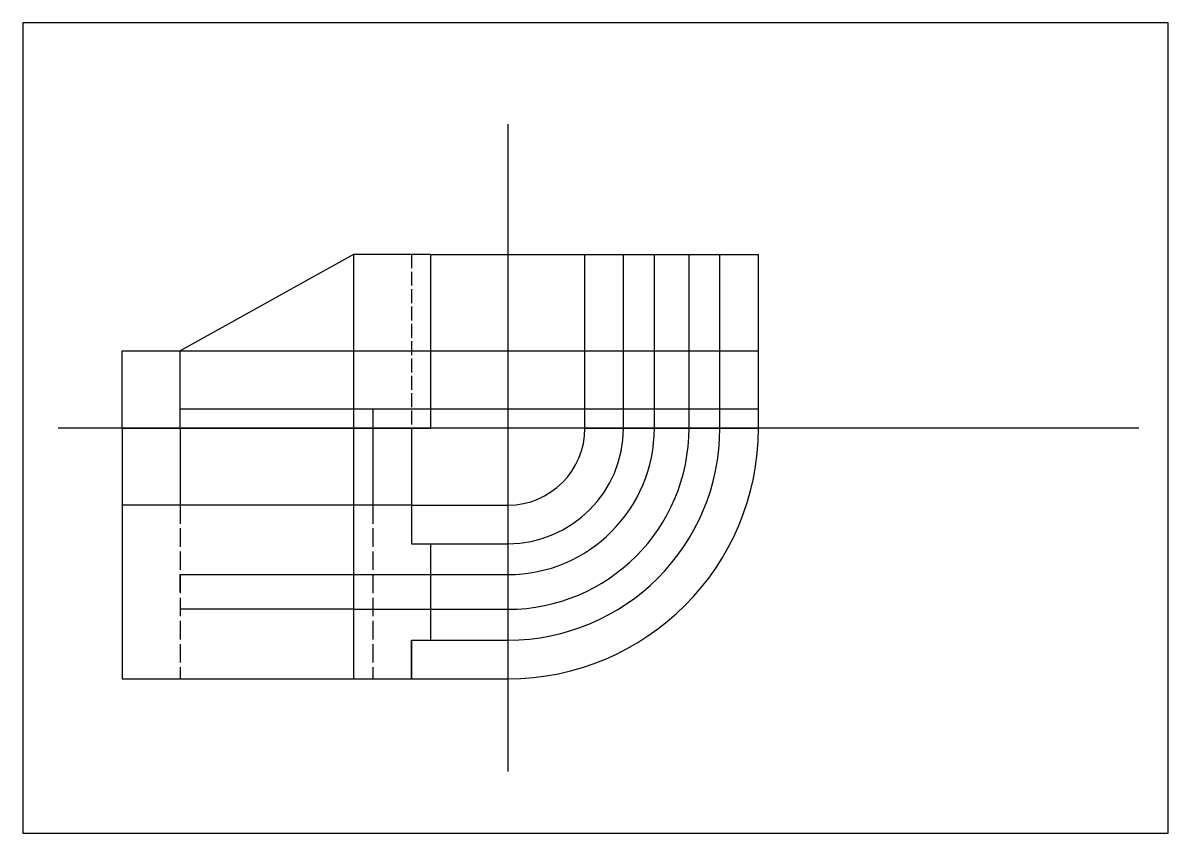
# Model space of a CAD drawing. Header units: millimetres. Extents: x 0 to 297, y 0 to 210.
import ezdxf

# ---------------------------------------------------------------- set-up
doc = ezdxf.new("R2010")
doc.units = ezdxf.units.MM
doc.header["$MEASUREMENT"] = 0
doc.linetypes.add('ACAD_ISO02W100', pattern=[15, 12, -3])

msp = doc.modelspace()

# ---------------------------------------------------------------- linework, layer by layer
at = {"color": 242, "true_color": 0xcd2027}
for p, q in [((125.77, 183.74), (125.77, 15.99)), ((289.4, 105), (9.14, 105))]:
    msp.add_line(p, q, dxfattribs=at)
for p, q in [((85.77, 150), (40.77, 125)), ((105.77, 150), (85.77, 150)), ((85.77, 150), (85.77, 125)), ((105.77, 150), (100.77, 150)), ((105.77, 105), (105.77, 150)), ((163.77, 105), (163.77, 150)), ((163.77, 150), (172.77, 150)), ((172.77, 105), (172.77, 150)), ((25.77, 105), (25.77, 125)), ((25.77, 125), (85.77, 125)), ((145.77, 105), (145.77, 125)), ((145.77, 125), (190.77, 125)), ((155.77, 105), (155.77, 125)), ((180.77, 105), (180.77, 125)), ((190.77, 105), (190.77, 125)), ((40.77, 105), (40.77, 110)), ((40.77, 110), (90.77, 110)), ((90.77, 110), (90.77, 105)), ((25.77, 105), (105.77, 105)), ((25.77, 105), (40.77, 105)), ((90.77, 105), (100.77, 105)), ((90.77, 105), (105.77, 105)), ((145.77, 105), (190.77, 105)), ((100.77, 85), (25.77, 85)), ((25.77, 85), (25.77, 40)), ((85.77, 85), (85.77, 40)), ((100.77, 85), (100.77, 75)), ((100.77, 85), (100.77, 75)), ((100.77, 75), (105.77, 75)), ((105.77, 50), (105.77, 75)), ((40.77, 62.5), (40.77, 67)), ((40.77, 67), (85.77, 67)), ((85.77, 58), (40.77, 58)), ((100.77, 40), (100.77, 50)), ((100.77, 50), (105.77, 50)), ((100.77, 50), (100.77, 40)), ((25.77, 40), (100.77, 40))]:
    msp.add_line(p, q)
at = {"linetype": 'ACAD_ISO02W100', "ltscale": 0.3}
msp.add_line((100.77, 150), (100.77, 105), dxfattribs=at)
at = {"color": 251, "true_color": 0x636466}
for p, q in [((105.77, 150), (190.77, 150)), ((145.77, 125), (145.77, 150)), ((155.77, 125), (155.77, 150)), ((180.77, 125), (180.77, 150)), ((190.77, 125), (190.77, 150)), ((40.77, 110), (40.77, 125)), ((85.77, 125), (85.77, 85)), ((85.77, 125), (190.77, 125)), ((90.77, 110), (190.77, 110)), ((145.77, 110), (190.77, 110)), ((25.77, 105), (25.77, 85)), ((40.77, 105), (40.77, 85)), ((90.77, 105), (90.77, 85)), ((100.77, 105), (100.77, 85)), ((100.77, 85), (125.77, 85)), ((105.77, 75), (125.77, 75)), ((85.77, 67), (125.77, 67)), ((85.77, 58), (125.77, 58)), ((105.77, 50), (125.77, 50)), ((100.77, 40), (125.77, 40))]:
    msp.add_line(p, q, dxfattribs=at)
at = {"linetype": 'ACAD_ISO02W100', "ltscale": 0.4}
for p, q in [((40.77, 85), (40.77, 40)), ((90.77, 85), (90.77, 40))]:
    msp.add_line(p, q, dxfattribs=at)
msp.add_lwpolyline([(0, 0), (297, 0), (297, 210), (0, 210)], close=True)
at = {"color": 251, "true_color": 0x636466}
for radius in [20, 65, 30, 55, 47, 38]:
    msp.add_arc((125.77, 105), radius, 270, 0, dxfattribs=at)
msp.add_arc((125.77, 105), 55, 223.3418, 223.7021)

doc.saveas('drawing.dxf')
